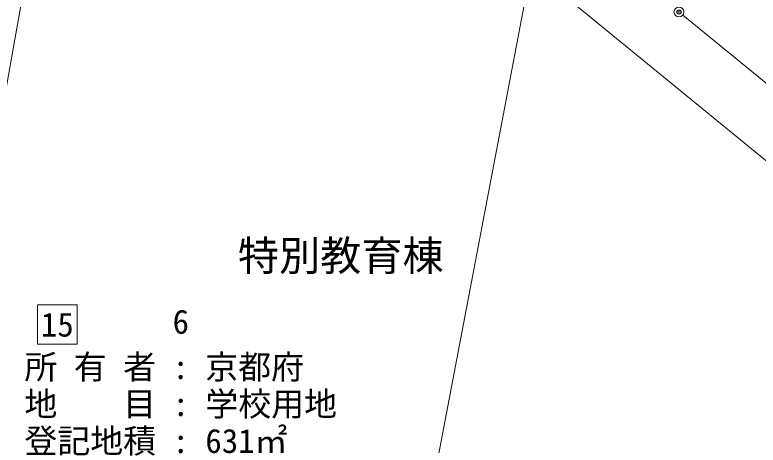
# Model space of a CAD drawing. Units: millimetres, scale not verified. Extents: x -29071210 to -28860960, y -117775216 to -117329466.
# Drawn here: x -28946273 to -28923697, y -117529266 to -117516180 of the extents above; entities that cross this region are included whole.
import ezdxf
from ezdxf.enums import TextEntityAlignment as Align

# ---------------------------------------------------------------- set-up
doc = ezdxf.new("R2010")
doc.units = ezdxf.units.MM
doc.header["$LTSCALE"] = 250
doc.header["$PDMODE"] = 32
doc.header["$PDSIZE"] = 125
doc.layers.add('S-SUV-BMK', color=7, linetype='Continuous')
doc.layers.add('S-SUV-HTXT', color=7, linetype='Continuous', lineweight=13)
doc.layers.add('S-SUV-ROW', color=7, linetype='Continuous', lineweight=15)
doc.styles.add('ＭＳ ゴシック', font='')
doc.styles.get('ＭＳ ゴシック').set_extended_font_data('MS Gothic')

# ---------------------------------------------------------------- blocks, each defined once
blk = doc.blocks.new('ﾌﾟﾛｯﾄﾏｰｸ-03')
at = {"color": 7, "linetype": 'Continuous', "lineweight": 15}
blk.add_circle((0, 0), 0.5, dxfattribs=at)
at = {"color": 7}
blk.add_point((0, 0), dxfattribs=at)

msp = doc.modelspace()

# ---------------------------------------------------------------- linework, layer by layer
at = {"layer": 'S-SUV-HTXT', "lineweight": 15}
msp.add_lwpolyline([(-28944383.1, -117524999), (-28945583.1, -117524999), (-28945583.1, -117526199), (-28944383.1, -117526199)], close=True, dxfattribs=at)
at = {"layer": 'S-SUV-ROW'}
for p, q in [((-28950665.1, -117541290.9), (-28944377.2, -117506338.5)), ((-28936606.3, -117546392.4), (-28930619.1, -117514915.6)), ((-28907851.7, -117533407.1), (-28930475.1, -117514863.4)), ((-28925986.3, -117516187.6), (-28906745.4, -117531959.3))]:
    msp.add_line(p, q, dxfattribs=at)

# ---------------------------------------------------------------- block references
at = {"layer": 'S-SUV-BMK', "xscale": 300, "yscale": 300}
msp.add_blockref('ﾌﾟﾛｯﾄﾏｰｸ-03', (-28926102.3, -117516092.5), dxfattribs=at)

# ---------------------------------------------------------------- texts
at = {"layer": 'S-SUV-HTXT', "style": 'ＭＳ ゴシック'}
for s, height, p in [('特別教育棟', 916.4, (-28936372.8, -117523504)), ('15', 733.1, (-28944983.1, -117525599))]:
    msp.add_text(s, height=height, dxfattribs=at).set_placement(p, align=Align.MIDDLE_CENTER)
msp.add_text('6', height=733.1, dxfattribs=at).set_placement((-28940983.1, -117526099), align=Align.BOTTOM_RIGHT)
for s, p in [('所 有 者 : 京都府', (-28945983.1, -117527474)), ('地\u3000\u3000目 : 学校用地', (-28945983.1, -117528599)), ('登記地積 : 631㎡', (-28945983.1, -117529724))]:
    msp.add_text(s, height=733.1, dxfattribs=at).set_placement(p, align=Align.BOTTOM_LEFT)

doc.saveas('drawing.dxf')
